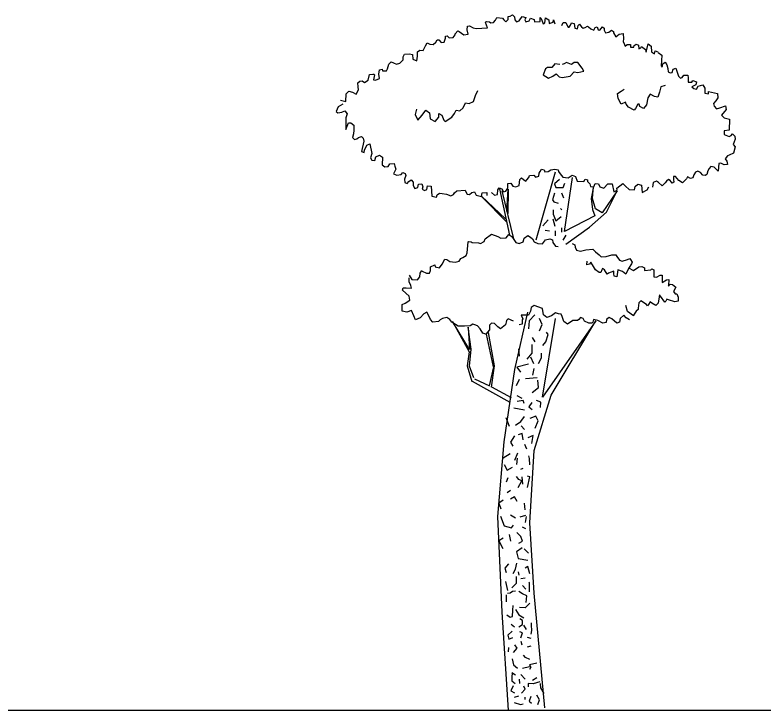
# Model space of a CAD drawing. Header units: millimetres. Extents: x 87938 to 265635, y 330093 to 434310.
# Drawn here: x 204320 to 213511, y 348959 to 357487 of the extents above; entities that cross this region are included whole.
import ezdxf

# ---------------------------------------------------------------- set-up
doc = ezdxf.new("R2010")
doc.units = ezdxf.units.MM
doc.layers.add('www.cad-blocks.net', color=7, linetype='Continuous')

# ---------------------------------------------------------------- blocks, each defined once
blk = doc.blocks.new('A$C21867800')
for p, q in [((1927.8, 8434.6), (1952.3, 8464)), ((1952.3, 8464), (1971.9, 8498.3)), ((1971.9, 8498.3), (2040.4, 8488.5)), ((2040.4, 8488.5), (2055.1, 8468.9)), ((2055.1, 8468.9), (2079.6, 8444.4)), ((2079.6, 8444.4), (2109, 8473.8)), ((2109, 8508.1), (2133.5, 8513)), ((2109, 8473.8), (2109, 8508.1)), ((2133.5, 8513), (2162.8, 8527.7)), ((2162.8, 8527.7), (2187.3, 8503.2)), ((2187.3, 8503.2), (2192.2, 8468.9)), ((2192.2, 8468.9), (2211.8, 8444.4)), ((2246.1, 8454.2), (2280.4, 8508.1)), ((2280.4, 8508.1), (2324.4, 8498.3)), ((2324.4, 8498.3), (2314.6, 8468.9)), ((2314.6, 8468.9), (2324.4, 8444.4)), ((2368.5, 8454.2), (2383.2, 8488.5)), ((2383.2, 8488.5), (2427.3, 8473.8)), ((2427.3, 8473.8), (2432.2, 8444.4)), ((2500.7, 8449.3), (2500.7, 8498.3)), ((2500.7, 8498.3), (2515.4, 8483.6)), ((2515.4, 8483.6), (2539.9, 8419.9)), ((2559.5, 8429.7), (2569.3, 8493.4)), ((2569.3, 8493.4), (2608.4, 8468.9)), ((2608.4, 8468.9), (2613.3, 8424.8)), ((2662.3, 8439.5), (2667.2, 8468.9)), ((2667.2, 8468.9), (2681.9, 8419.9)), ((1604.6, 8346.3), (1609.5, 8390.5)), ((1609.5, 8390.5), (1634, 8395.4)), ((1634, 8395.4), (1678.1, 8370.8)), ((1678.1, 8370.8), (1717.2, 8361)), ((1717.2, 8361), (1854.3, 8370.8)), ((1829.9, 8434.6), (1834.8, 8444.4)), ((1854.3, 8370.8), (1829.9, 8434.6)), ((1834.8, 8444.4), (1849.4, 8449.3)), ((1849.4, 8449.3), (1878.8, 8444.4)), ((1878.8, 8444.4), (1898.4, 8429.7)), ((1898.4, 8429.7), (1927.8, 8434.6)), ((2211.8, 8444.4), (2246.1, 8454.2)), ((2324.4, 8444.4), (2368.5, 8454.2)), ((2432.2, 8444.4), (2500.7, 8449.3)), ((2539.9, 8419.9), (2559.5, 8429.7)), ((2613.3, 8424.8), (2662.3, 8439.5)), ((2769, 8399.4), (2782.5, 8434.6)), ((2782.5, 8434.6), (2815, 8437.3)), ((2815, 8437.3), (2831.3, 8407.5)), ((2831.3, 8407.5), (2844.8, 8377.7)), ((2844.8, 8377.7), (2858.3, 8377.7)), ((2858.3, 8377.7), (2874.6, 8402.1)), ((2874.6, 8402.1), (2885.4, 8431.9)), ((2885.4, 8431.9), (2917.9, 8423.8)), ((2917.9, 8423.8), (2926.1, 8364.1)), ((2926.1, 8364.1), (2958.6, 8356)), ((2958.6, 8356), (2966.7, 8396.7)), ((2966.7, 8396.7), (2983, 8415.6)), ((2983, 8415.6), (2991.1, 8402.1)), ((2991.1, 8402.1), (3007.3, 8380.4)), ((3007.3, 8380.4), (3029, 8366.8)), ((3029, 8366.8), (3056.1, 8375)), ((3056.1, 8375), (3083.2, 8391.2)), ((3083.2, 8391.2), (3096.7, 8380.4)), ((3096.7, 8380.4), (3123.8, 8358.7)), ((3159, 8342.4), (3178, 8375)), ((3178, 8375), (3202.4, 8383.1)), ((3202.4, 8383.1), (3213.2, 8345.1)), ((3232.2, 8339.7), (3267.4, 8380.4)), ((3267.4, 8380.4), (3286.3, 8366.8)), ((3286.3, 8366.8), (3289, 8342.4)), ((1340.2, 8267.9), (1359.8, 8272.8)), ((1359.8, 8272.8), (1384.3, 8248.3)), ((1433.2, 8253.2), (1457.7, 8282.6)), ((1457.7, 8297.3), (1492, 8331.6)), ((1457.7, 8282.6), (1457.7, 8297.3)), ((1492, 8331.6), (1506.7, 8326.7)), ((1506.7, 8326.7), (1565.4, 8282.6)), ((1565.4, 8282.6), (1619.3, 8292.4)), ((1619.3, 8292.4), (1604.6, 8346.3)), ((3123.8, 8358.7), (3159, 8342.4)), ((3213.2, 8345.1), (3232.2, 8339.7)), ((3289, 8342.4), (3302.6, 8307.2)), ((3302.6, 8307.2), (3345.9, 8315.3)), ((3345.9, 8315.3), (3375.7, 8339.7)), ((3375.7, 8339.7), (3400.1, 8326.2)), ((3400.1, 8326.2), (3402.8, 8307.2)), ((3402.8, 8307.2), (3429.9, 8258.4)), ((3429.9, 8258.4), (3470.5, 8290.9)), ((3470.5, 8290.9), (3519.3, 8299.1)), ((3519.3, 8299.1), (3524.7, 8236.7)), ((1095.3, 8150.3), (1114.9, 8184.6)), ((1114.9, 8184.6), (1149.2, 8169.9)), ((1188.4, 8165), (1222.7, 8194.4)), ((1222.7, 8194.4), (1237.4, 8223.8)), ((1237.4, 8223.8), (1256.9, 8223.8)), ((1256.9, 8223.8), (1286.3, 8189.5)), ((1286.3, 8189.5), (1325.5, 8194.4)), ((1325.5, 8194.4), (1340.2, 8243.4)), ((1340.2, 8243.4), (1340.2, 8267.9)), ((1384.3, 8248.3), (1433.2, 8253.2)), ((3524.7, 8236.7), (3519.3, 8204.2)), ((3519.3, 8204.2), (3535.5, 8163.5)), ((997.4, 8076.8), (1026.8, 8096.4)), ((1026.8, 8096.4), (1066, 8091.5)), ((1066, 8091.5), (1080.7, 8116)), ((1080.7, 8116), (1095.3, 8150.3)), ((1149.2, 8169.9), (1188.4, 8165)), ((3535.5, 8163.5), (3546.4, 8144.5)), ((3546.4, 8144.5), (3570.8, 8163.5)), ((3570.8, 8163.5), (3611.4, 8163.5)), ((3611.4, 8163.5), (3611.4, 8131)), ((3611.4, 8131), (3652, 8131)), ((3652, 8131), (3657.4, 8152.7)), ((3657.4, 8152.7), (3679.1, 8168.9)), ((3679.1, 8168.9), (3708.9, 8155.4)), ((3708.9, 8155.4), (3711.6, 8112)), ((3711.6, 8112), (3738.7, 8122.9)), ((3738.7, 8122.9), (3746.8, 8139.1)), ((3746.8, 8139.1), (3795.6, 8103.9)), ((3795.6, 8103.9), (3803.7, 8071.4)), ((3803.7, 8071.4), (3825.4, 8171.7)), ((3825.4, 8171.7), (3863.3, 8144.5)), ((3863.3, 8144.5), (3868.7, 8076.8)), ((821.1, 8013.1), (835.8, 8047.4)), ((821.1, 7978.8), (821.1, 8013.1)), ((835.8, 8047.4), (899.5, 8052.3)), ((899.5, 8052.3), (933.8, 8042.5)), ((933.8, 8042.5), (938.6, 7983.7)), ((987.6, 7964.1), (997.4, 8022.9)), ((997.4, 8022.9), (997.4, 8076.8)), ((3868.7, 8076.8), (3906.7, 8052.4)), ((3906.7, 8052.4), (3914.8, 8087.6)), ((3914.8, 8087.6), (3944.6, 8076.8)), ((3948, 8069.3), (3995.9, 8034.5)), ((3995.9, 8034.5), (3987.2, 7903.9)), ((630.2, 7866.1), (644.8, 7924.9)), ((644.8, 7924.9), (674.2, 7954.3)), ((674.2, 7954.3), (703.6, 7939.6)), ((703.6, 7939.6), (737.9, 7924.9)), ((737.9, 7924.9), (782, 7934.7)), ((782, 7934.7), (821.1, 7978.8)), ((938.6, 7983.7), (987.6, 7964.1)), ((2682.4, 7927.9), (2647.1, 7883.6)), ((2744.4, 7919), (2682.4, 7927.9)), ((2797.4, 7927.9), (2770.9, 7919)), ((2824, 7945.6), (2797.4, 7927.9)), ((2885.9, 7919), (2824, 7945.6)), ((2921.3, 7945.6), (2885.9, 7919)), ((2965.5, 7945.6), (2921.3, 7945.6)), ((3018.6, 7874.8), (2965.5, 7945.6)), ((4000.2, 7886.5), (4008.9, 7930)), ((4008.9, 7930), (4035, 7947.4)), ((4035, 7947.4), (4056.8, 7916.9)), ((4056.8, 7916.9), (4069.8, 7869.1)), ((522.4, 7802.4), (532.2, 7856.3)), ((532.2, 7856.3), (561.6, 7861.2)), ((561.6, 7861.2), (566.5, 7841.6)), ((566.5, 7841.6), (615.5, 7841.6)), ((615.5, 7841.6), (630.2, 7866.1)), ((2567.4, 7865.9), (2540.9, 7795.1)), ((2594, 7883.6), (2567.4, 7865.9)), ((2647.1, 7883.6), (2594, 7883.6)), ((2868.2, 7777.4), (2921.3, 7830.5)), ((2921.3, 7830.5), (2965.5, 7821.6)), ((2965.5, 7821.6), (3036.2, 7839.4)), ((3036.2, 7839.4), (3018.6, 7874.8)), ((3987.2, 7903.9), (4000.2, 7886.5)), ((4069.8, 7869.1), (4074.2, 7829.9)), ((4074.2, 7829.9), (4095.9, 7816.8)), ((4095.9, 7816.8), (4122, 7821.2)), ((4122, 7821.2), (4135.1, 7864.7)), ((4135.1, 7864.7), (4165.5, 7873.4)), ((4165.5, 7873.4), (4200.3, 7777.7)), ((346.1, 7699.4), (390.2, 7728.8)), ((390.2, 7728.8), (409.8, 7797.5)), ((409.8, 7797.5), (449, 7802.4)), ((449, 7802.4), (463.7, 7802.4)), ((468.6, 7792.6), (458.8, 7733.7)), ((458.8, 7733.7), (483.2, 7728.8)), ((463.7, 7802.4), (468.6, 7792.6)), ((483.2, 7728.8), (532.2, 7748.4)), ((532.2, 7748.4), (522.4, 7802.4)), ((2540.9, 7795.1), (2602.8, 7750.8)), ((2602.8, 7750.8), (2655.9, 7777.4)), ((2655.9, 7777.4), (2700.1, 7803.9)), ((2700.1, 7803.9), (2735.5, 7768.5)), ((2735.5, 7768.5), (2770.9, 7759.7)), ((2770.9, 7759.7), (2868.2, 7777.4)), ((4200.3, 7777.7), (4222.1, 7751.5)), ((4222.1, 7751.5), (4243.8, 7760.2)), ((4243.8, 7760.2), (4265.6, 7790.7)), ((4265.6, 7790.7), (4313.4, 7790.7)), ((4313.4, 7790.7), (4317.7, 7755.9)), ((4317.7, 7755.9), (4317.7, 7703.7)), ((4361.2, 7703.7), (4374.3, 7725.4)), ((4374.3, 7725.4), (4422.1, 7708)), ((262.9, 7694.5), (287.4, 7714.1)), ((267.8, 7645.5), (262.9, 7694.5)), ((272.7, 7611.2), (267.8, 7645.5)), ((287.4, 7714.1), (316.8, 7719)), ((316.8, 7719), (346.1, 7699.4)), ((3982.7, 7644.6), (3965, 7582.7)), ((4035.8, 7662.3), (3982.7, 7644.6)), ((4317.7, 7703.7), (4361.2, 7703.7)), ((4413.4, 7668.8), (4361.2, 7647.1)), ((4361.2, 7647.1), (4387.3, 7625.3)), ((4422.1, 7708), (4413.4, 7668.8)), ((4422.1, 7616.6), (4439.5, 7655.8)), ((4439.5, 7655.8), (4496.1, 7668.8)), ((4496.1, 7668.8), (4522.2, 7629.7)), ((4522.2, 7629.7), (4522.2, 7568.7)), ((116, 7464.2), (120.9, 7562.2)), ((120.9, 7562.2), (155.2, 7591.6)), ((155.2, 7591.6), (199.2, 7581.8)), ((199.2, 7581.8), (243.3, 7557.3)), ((243.3, 7557.3), (272.7, 7611.2)), ((1682.9, 7467.6), (1709.4, 7538.4)), ((1709.4, 7538.4), (1736, 7600.4)), ((3452, 7564.9), (3496.2, 7591.5)), ((3460.8, 7503), (3452, 7564.9)), ((3496.2, 7591.5), (3531.6, 7618.1)), ((3850, 7556.1), (3823.5, 7511.8)), ((3903.1, 7529.5), (3850, 7556.1)), ((3965, 7582.7), (3947.3, 7520.7)), ((4387.3, 7625.3), (4422.1, 7616.6)), ((4522.2, 7568.7), (4565.7, 7560)), ((4565.7, 7560), (4565.7, 7590.5)), ((4565.7, 7590.5), (4678.8, 7564.4)), ((4678.8, 7564.4), (4683.1, 7512.2)), ((52.3, 7483.8), (116, 7464.2)), ((1559.1, 7387.9), (1585.6, 7449.9)), ((1585.6, 7449.9), (1629.8, 7441)), ((1629.8, 7441), (1682.9, 7467.6)), ((3496.2, 7432.2), (3460.8, 7503)), ((3549.3, 7458.7), (3496.2, 7432.2)), ((3558.1, 7432.2), (3549.3, 7458.7)), ((3823.5, 7511.8), (3805.8, 7423.3)), ((3947.3, 7520.7), (3903.1, 7529.5)), ((4657, 7473), (4630.9, 7442.5)), ((4683.1, 7512.2), (4657, 7473)), ((24.2, 7399.3), (0, 7344)), ((79.4, 7433.8), (24.2, 7399.3)), ((984.1, 7370.2), (966.4, 7308.2)), ((1054.9, 7299.4), (1099.1, 7361.4)), ((1099.1, 7361.4), (1143.3, 7325.9)), ((1452.9, 7317.1), (1470.6, 7361.4)), ((1470.6, 7361.4), (1514.8, 7352.5)), ((1514.8, 7352.5), (1559.1, 7387.9)), ((3584.7, 7396.8), (3558.1, 7432.2)), ((3655.4, 7361.4), (3584.7, 7396.8)), ((3673.1, 7379.1), (3655.4, 7361.4)), ((3699.6, 7432.2), (3673.1, 7379.1)), ((3717.3, 7432.2), (3699.6, 7432.2)), ((3726.2, 7405.6), (3717.3, 7432.2)), ((3770.4, 7379.1), (3726.2, 7405.6)), ((3805.8, 7423.3), (3770.4, 7379.1)), ((4630.9, 7442.5), (4635.3, 7407.7)), ((4635.3, 7407.7), (4665.7, 7377.2)), ((4665.7, 7377.2), (4704.9, 7390.3)), ((4704.9, 7390.3), (4774.5, 7412)), ((4783.2, 7368.5), (4726.6, 7298.9)), ((4774.5, 7412), (4783.2, 7368.5)), ((0, 7344), (20.7, 7326.8)), ((20.7, 7326.8), (69, 7337.1)), ((69, 7337.1), (107, 7350.9)), ((107, 7350.9), (134.6, 7312.9)), ((134.6, 7312.9), (117.3, 7264.6)), ((117.3, 7264.6), (117.3, 7123)), ((966.4, 7308.2), (1001.8, 7237.4)), ((1001.8, 7237.4), (1054.9, 7299.4)), ((1143.3, 7325.9), (1152.2, 7255.1)), ((1214.1, 7219.7), (1258.3, 7272.8)), ((1258.3, 7272.8), (1258.3, 7317.1)), ((1258.3, 7317.1), (1293.7, 7299.4)), ((1293.7, 7299.4), (1320.3, 7237.4)), ((1337.9, 7219.7), (1417.5, 7272.8)), ((1417.5, 7272.8), (1452.9, 7317.1)), ((4726.6, 7298.9), (4761.4, 7264.1)), ((4761.4, 7264.1), (4826.7, 7251)), ((117.3, 7123), (151.8, 7205.9)), ((151.8, 7205.9), (179.4, 7205.9)), ((179.4, 7205.9), (213.9, 7174.8)), ((213.9, 7174.8), (217.4, 7112.7)), ((1152.2, 7255.1), (1214.1, 7219.7)), ((1320.3, 7237.4), (1337.9, 7219.7)), ((4826.7, 7251), (4822.3, 7116.1)), ((217.4, 7112.7), (210.5, 7067.8)), ((4822.3, 7116.1), (4761.4, 7107.4)), ((4761.4, 7107.4), (4761.4, 7059.5)), ((210.5, 7067.8), (200.1, 7022.9)), ((200.1, 7022.9), (224.3, 6998.7)), ((224.3, 6998.7), (251.9, 7009.1)), ((251.9, 7009.1), (272.6, 7026.3)), ((272.6, 7026.3), (310.5, 7036.7)), ((310.5, 7036.7), (331.3, 7016)), ((331.3, 7016), (338.2, 6978)), ((4761.4, 7059.5), (4822.3, 7037.7)), ((4822.3, 7037.7), (4844.1, 7050.8)), ((4844.1, 7050.8), (4861.5, 7068.2)), ((4861.5, 7068.2), (4891.9, 7042.1)), ((4896.3, 7002.9), (4870.2, 6937.6)), ((4891.9, 7042.1), (4896.3, 7002.9)), ((338.2, 6978), (310.5, 6853.7)), ((348.5, 6867.5), (376.1, 6929.7)), ((376.1, 6929.7), (410.6, 6946.9)), ((410.6, 6946.9), (434.8, 6829.5)), ((4870.2, 6937.6), (4896.3, 6911.5)), ((4896.3, 6911.5), (4874.5, 6833.2)), ((310.5, 6853.7), (341.6, 6839.9)), ((341.6, 6839.9), (348.5, 6867.5)), ((434.8, 6829.5), (421, 6774.3)), ((486.5, 6788.1), (531.4, 6808.8)), ((531.4, 6808.8), (565.9, 6781.2)), ((4822.3, 6807.1), (4800.6, 6798.3)), ((4874.5, 6833.2), (4822.3, 6807.1)), ((421, 6774.3), (434.8, 6746.7)), ((434.8, 6746.7), (472.7, 6743.2)), ((472.7, 6743.2), (486.5, 6788.1)), ((565.9, 6781.2), (562.4, 6688)), ((4717.9, 6711.3), (4696.2, 6706.9)), ((4761.4, 6689.5), (4717.9, 6711.3)), ((4800.6, 6798.3), (4770.1, 6763.5)), ((4770.1, 6763.5), (4791.9, 6733.1)), ((4791.9, 6733.1), (4800.6, 6693.9)), ((562.4, 6688), (596.9, 6663.8)), ((596.9, 6663.8), (638.3, 6667.2)), ((638.3, 6667.2), (659.1, 6701.8)), ((659.1, 6701.8), (710.8, 6705.2)), ((731.5, 6636.2), (700.5, 6577.5)), ((710.8, 6705.2), (717.7, 6674.2)), ((717.7, 6674.2), (731.5, 6636.2)), ((2502.8, 6607.7), (2519.4, 6636.9)), ((2519.4, 6636.9), (2552.8, 6628.6)), ((2552.8, 6628.6), (2561.1, 6603.6)), ((2598.6, 6607.7), (2631.9, 6628.6)), ((2631.9, 6628.6), (2681.9, 6636.9)), ((2681.9, 6636.9), (2723.6, 6628.6)), ((2723.6, 6628.6), (2727.8, 6607.7)), ((4574.4, 6646), (4561.3, 6615.5)), ((4596.1, 6667.8), (4574.4, 6646)), ((4635.3, 6659.1), (4596.1, 6667.8)), ((4687.5, 6611.2), (4635.3, 6659.1)), ((4696.2, 6706.9), (4687.5, 6611.2)), ((4800.6, 6693.9), (4761.4, 6689.5)), ((700.5, 6577.5), (741.9, 6563.7)), ((741.9, 6563.7), (797.1, 6570.6)), ((797.1, 6570.6), (817.8, 6594.7)), ((817.8, 6594.7), (845.4, 6584.4)), ((852.3, 6556.8), (838.5, 6511.9)), ((845.4, 6584.4), (852.3, 6556.8)), ((2252.8, 6507.7), (2273.6, 6528.5)), ((2273.6, 6528.5), (2298.6, 6507.7)), ((2340.3, 6503.5), (2361.1, 6532.7)), ((2361.1, 6532.7), (2369.4, 6557.7)), ((2369.4, 6557.7), (2423.6, 6561.9)), ((2423.6, 6561.9), (2444.4, 6536.8)), ((2444.4, 6536.8), (2486.1, 6549.4)), ((2453.8, 5769), (2688.5, 6604.4)), ((2486.1, 6549.4), (2490.3, 6586.9)), ((2490.3, 6586.9), (2502.8, 6607.7)), ((2561.1, 6603.6), (2598.6, 6607.7)), ((2727.8, 6607.7), (2748.6, 6578.5)), ((2748.6, 6578.5), (2782, 6536.8)), ((2782, 6536.8), (2844.5, 6528.5)), ((2799.1, 5870.6), (2896.8, 6532.6)), ((2844.5, 6528.5), (2894.5, 6561.9)), ((2894.5, 6561.9), (2936.1, 6545.2)), ((2936.1, 6545.2), (2957, 6486.8)), ((4161.2, 6545.9), (4139.4, 6545.9)), ((4139.4, 6545.9), (4139.4, 6511.1)), ((4204.7, 6498), (4161.2, 6545.9)), ((4309, 6541.5), (4296, 6515.4)), ((4348.2, 6519.8), (4309, 6541.5)), ((4374.3, 6528.5), (4348.2, 6519.8)), ((4387.3, 6567.7), (4374.3, 6528.5)), ((4409.1, 6598.1), (4387.3, 6567.7)), ((4435.2, 6611.2), (4409.1, 6598.1)), ((4470, 6593.8), (4435.2, 6611.2)), ((4496.1, 6563.3), (4470, 6593.8)), ((4526.5, 6559), (4496.1, 6563.3)), ((4548.3, 6572), (4526.5, 6559)), ((4561.3, 6615.5), (4548.3, 6572)), ((838.5, 6511.9), (841.9, 6473.9)), ((841.9, 6473.9), (869.5, 6460.1)), ((869.5, 6460.1), (890.2, 6484.2)), ((890.2, 6484.2), (917.8, 6505)), ((917.8, 6505), (945.4, 6477.3)), ((945.4, 6477.3), (945.4, 6435.9)), ((945.4, 6435.9), (962.7, 6397.9)), ((1000.7, 6411.7), (1011, 6453.2)), ((1011, 6453.2), (1049, 6456.6)), ((1049, 6456.6), (1062.8, 6418.6)), ((2106.9, 6461.8), (2140.2, 6466)), ((2106.9, 6403.4), (2106.9, 6461.8)), ((2140.2, 6466), (2165.2, 6428.4)), ((2202.8, 6420.1), (2244.4, 6436.8)), ((2244.4, 6436.8), (2252.8, 6507.7)), ((2298.6, 6507.7), (2327.8, 6486.8)), ((2327.8, 6486.8), (2340.3, 6503.5)), ((2740.7, 6510.2), (2678.5, 6456.8)), ((2678.5, 6456.8), (2696.3, 6412.4)), ((2785.1, 6412.4), (2802.9, 6465.7)), ((2957, 6486.8), (3036.1, 6482.6)), ((3036.1, 6482.6), (3052.8, 6511.8)), ((3052.8, 6511.8), (3082, 6503.5)), ((3082, 6503.5), (3082, 6482.6)), ((3082, 6482.6), (3111.1, 6457.6)), ((3111.1, 6457.6), (3119.5, 6424.3)), ((3161.1, 6420.1), (3177.8, 6461.8)), ((3177.8, 6461.8), (3219.5, 6457.6)), ((3219.5, 6457.6), (3236.1, 6420.1)), ((3282, 6403.4), (3332, 6457.6)), ((3332, 6457.6), (3386.2, 6457.6)), ((3386.2, 6457.6), (3407, 6357.5)), ((3444.5, 6403.4), (3515.3, 6461.8)), ((3515.3, 6461.8), (3548.7, 6428.4)), ((3669.5, 6424.3), (3698.7, 6453.5)), ((3698.7, 6453.5), (3744.5, 6440.9)), ((3744.5, 6440.9), (3752.8, 6349.2)), ((3887.1, 6471.9), (3878.4, 6415.3)), ((3930.6, 6489.3), (3887.1, 6471.9)), ((3952.4, 6471.9), (3930.6, 6489.3)), ((4000.2, 6432.7), (3952.4, 6471.9)), ((4022, 6454.5), (4000.2, 6432.7)), ((4035, 6467.6), (4022, 6454.5)), ((4052.4, 6489.3), (4035, 6467.6)), ((4078.5, 6511.1), (4052.4, 6489.3)), ((4095.9, 6498), (4078.5, 6511.1)), ((4122, 6463.2), (4095.9, 6498)), ((4143.8, 6476.3), (4122, 6463.2)), ((4139.4, 6511.1), (4143.8, 6476.3)), ((4248.2, 6467.6), (4204.7, 6498)), ((4269.9, 6489.3), (4248.2, 6467.6)), ((4296, 6515.4), (4269.9, 6489.3)), ((962.7, 6397.9), (1000.7, 6411.7)), ((1062.8, 6418.6), (1055.9, 6391)), ((1055.9, 6391), (1083.5, 6373.8)), ((1083.5, 6373.8), (1111.1, 6387.6)), ((1111.1, 6387.6), (1118, 6432.5)), ((1118, 6432.5), (1166.3, 6429)), ((1166.3, 6429), (1173.2, 6304.7)), ((1238.7, 6322), (1266.3, 6342.7)), ((1266.3, 6342.7), (1300.8, 6339.2)), ((1438.9, 6325.4), (1449.2, 6346.1)), ((1449.2, 6346.1), (1480.3, 6370.3)), ((1480.3, 6370.3), (1580.3, 6377.2)), ((1580.3, 6377.2), (1590.7, 6356.5)), ((1590.7, 6356.5), (1607.9, 6328.9)), ((1635.6, 6325.4), (1663.2, 6349.6)), ((1663.2, 6349.6), (1697.7, 6356.5)), ((1697.7, 6356.5), (1714.9, 6315.1)), ((1780.5, 6301.2), (1790.8, 6346.1)), ((1790.8, 6346.1), (1846, 6349.6)), ((1846, 6349.6), (1849.5, 6311.6)), ((1906.9, 6349.2), (1940.2, 6315.9)), ((1977.7, 6324.2), (1981.9, 6382.6)), ((1981.9, 6382.6), (1998.6, 6407.6)), ((1998.6, 6407.6), (2031.9, 6395.1)), ((2001.6, 6392.7), (2127.7, 5824.6)), ((2030.7, 6368.4), (2176.2, 5781)), ((2031.9, 6395.1), (2052.7, 6357.5)), ((2052.7, 6357.5), (2081.9, 6365.9)), ((2081.9, 6365.9), (2106.9, 6403.4)), ((2104.4, 6392.3), (2088.1, 6120.2)), ((2108.4, 6392.3), (2104.4, 6091.7)), ((2165.2, 6428.4), (2202.8, 6420.1)), ((2696.3, 6412.4), (2785.1, 6412.4)), ((3119.5, 6424.3), (3161.1, 6420.1)), ((3158.3, 6422.3), (3126.8, 6274.1)), ((3145.7, 6277.2), (3158.3, 6422.3)), ((3236.1, 6420.1), (3282, 6403.4)), ((3445.1, 6369.4), (3262.3, 6100.7)), ((3314.6, 6108.4), (3445.1, 6369.4)), ((3407, 6357.5), (3448.7, 6378.4)), ((3448.7, 6378.4), (3444.5, 6403.4)), ((3548.7, 6428.4), (3594.5, 6386.7)), ((3594.5, 6386.7), (3661.2, 6382.6)), ((3661.2, 6382.6), (3669.5, 6424.3)), ((3752.8, 6349.2), (3815.3, 6382.6)), ((3815.3, 6382.6), (3836.2, 6420.1)), ((1173.2, 6304.7), (1231.8, 6294.3)), ((1231.8, 6294.3), (1238.7, 6322)), ((1300.8, 6339.2), (1352.6, 6328.9)), ((1352.6, 6328.9), (1404.4, 6308.1)), ((1404.4, 6308.1), (1438.9, 6325.4)), ((1607.9, 6328.9), (1635.6, 6325.4)), ((1714.9, 6315.1), (1780.5, 6301.2)), ((1783.7, 6302.9), (2075.9, 6026.7)), ((1783.7, 6298.9), (2096.2, 5982.1)), ((1940.2, 6315.9), (1977.7, 6324.2)), ((2678.5, 6341.2), (2651.8, 6261.2)), ((2651.8, 6261.2), (2669.6, 6234.6)), ((2794, 6279), (2767.3, 6341.2)), ((3126.8, 6274.1), (3145.7, 6141.7)), ((3180.3, 6151.1), (3145.7, 6277.2)), ((2669.6, 6234.6), (2722.9, 6216.8)), ((2660.7, 6136.8), (2660.7, 6083.4)), ((2660.7, 6083.4), (2696.3, 6003.4)), ((2767.3, 6136.8), (2749.6, 6154.5)), ((3105.9, 5925.7), (3314.6, 6108.4)), ((3145.7, 6141.7), (3170.9, 6062.9)), ((3262.3, 6100.7), (3180.3, 6151.1)), ((2598.5, 6012.3), (2536.3, 5941.2)), ((2687.4, 5932.3), (2660.7, 6021.2)), ((2696.3, 6003.4), (2758.4, 6056.7)), ((3170.9, 6062.9), (2799.1, 5870.6)), ((2563, 5887.8), (2616.3, 5878.9)), ((2767.3, 5861.2), (2767.3, 5914.5)), ((2819, 5716.8), (3105.9, 5925.7)), ((1828.6, 5782.2), (1905.2, 5839.7)), ((1905.2, 5839.7), (1981.8, 5807.8)), ((1981.8, 5807.8), (2020.1, 5788.6)), ((2020.1, 5788.6), (2084, 5795)), ((2084, 5795), (2115.9, 5833.4)), ((2115.9, 5833.4), (2154.2, 5807.8)), ((2154.2, 5807.8), (2205.3, 5737.5)), ((2307.4, 5788.6), (2352.1, 5820.6)), ((2352.1, 5820.6), (2384.1, 5801.4)), ((2384.1, 5801.4), (2409.6, 5782.2)), ((2687.4, 5878.9), (2687.4, 5816.7)), ((2785.1, 5763.4), (2820.6, 5825.6)), ((1605.1, 5609.7), (1617.9, 5743.9)), ((1617.9, 5743.9), (1624.3, 5750.3)), ((1624.3, 5750.3), (1656.2, 5743.9)), ((1656.2, 5743.9), (1669, 5737.5)), ((1669, 5737.5), (1745.6, 5731.1)), ((1745.6, 5731.1), (1771.1, 5724.7)), ((1771.1, 5724.7), (1815.8, 5750.3)), ((1815.8, 5750.3), (1828.6, 5782.2)), ((2205.3, 5737.5), (2243.6, 5724.7)), ((2243.6, 5724.7), (2294.7, 5743.9)), ((2294.7, 5743.9), (2307.4, 5788.6)), ((2409.6, 5782.2), (2428.8, 5743.9)), ((2428.8, 5743.9), (2473.5, 5724.7)), ((2473.5, 5724.7), (2530.9, 5718.3)), ((2530.9, 5718.3), (2569.2, 5769.5)), ((2569.2, 5769.5), (2620.3, 5782.2)), ((2620.3, 5782.2), (2652.2, 5769.5)), ((2652.2, 5769.5), (2658.6, 5737.5)), ((2658.6, 5737.5), (2690.5, 5692.8)), ((2894.9, 5724.7), (2926.8, 5705.6)), ((2926.8, 5705.6), (2933.2, 5680)), ((1592.3, 5577.8), (1605.1, 5609.7)), ((2690.5, 5692.8), (2722.5, 5686.4)), ((2933.2, 5680), (2945.9, 5641.7)), ((2945.9, 5641.7), (2997, 5628.9)), ((2997, 5628.9), (3060.9, 5648.1)), ((3060.9, 5648.1), (3150.3, 5654.4)), ((3150.3, 5654.4), (3182.2, 5622.5)), ((3182.2, 5622.5), (3226.9, 5584.2)), ((1298.6, 5469.2), (1330.6, 5533)), ((1330.6, 5533), (1356.1, 5526.7)), ((1356.1, 5526.7), (1394.4, 5501.1)), ((1509.3, 5507.5), (1528.5, 5539.4)), ((1528.5, 5539.4), (1554, 5552.2)), ((1554, 5552.2), (1592.3, 5577.8)), ((3226.9, 5584.2), (3252.4, 5558.6)), ((3252.4, 5558.6), (3309.9, 5565)), ((3309.9, 5565), (3380.1, 5584.2)), ((3380.1, 5584.2), (3431.2, 5584.2)), ((3431.2, 5584.2), (3444, 5565)), ((3444, 5565), (3475.9, 5520.3)), ((3475.9, 5520.3), (3507.8, 5507.5)), ((3507.8, 5507.5), (3571.7, 5526.7)), ((3571.7, 5526.7), (3603.6, 5539.4)), ((3603.6, 5539.4), (3610, 5526.7)), ((3610, 5526.7), (3629.1, 5494.7)), ((1158.2, 5437.2), (1209.2, 5462.8)), ((1158.2, 5392.5), (1158.2, 5437.2)), ((1209.2, 5462.8), (1215.6, 5437.2)), ((1215.6, 5437.2), (1266.7, 5424.4)), ((1266.7, 5424.4), (1298.6, 5469.2)), ((1394.4, 5501.1), (1458.3, 5494.7)), ((1458.3, 5494.7), (1509.3, 5507.5)), ((3073.6, 5462.8), (3080, 5507.5)), ((3105.6, 5469.2), (3073.6, 5462.8)), ((3124.7, 5494.7), (3105.6, 5469.2)), ((3143.9, 5462.8), (3124.7, 5494.7)), ((3182.2, 5398.9), (3143.9, 5462.8)), ((3622.7, 5475.5), (3584.4, 5418)), ((3584.4, 5424.4), (3648.3, 5392.5)), ((3629.1, 5494.7), (3622.7, 5475.5)), ((3648.3, 5392.5), (3712.1, 5437.2)), ((3712.1, 5437.2), (3750.4, 5443.6)), ((3750.4, 5443.6), (3782.4, 5424.4)), ((3782.4, 5424.4), (3782.4, 5392.5)), ((896.4, 5335), (928.3, 5283.9)), ((1024.1, 5315.8), (1030.5, 5360.5)), ((1030.5, 5360.5), (1049.6, 5392.5)), ((1049.6, 5392.5), (1056, 5386.1)), ((1056, 5386.1), (1107.1, 5360.5)), ((1107.1, 5360.5), (1145.4, 5360.5)), ((1145.4, 5360.5), (1158.2, 5392.5)), ((3226.9, 5366.9), (3182.2, 5398.9)), ((3246, 5366.9), (3226.9, 5366.9)), ((3258.8, 5398.9), (3246, 5366.9)), ((3265.2, 5418), (3258.8, 5398.9)), ((3290.7, 5398.9), (3265.2, 5418)), ((3322.6, 5347.8), (3290.7, 5398.9)), ((3341.8, 5360.5), (3322.6, 5347.8)), ((3405.6, 5386.1), (3341.8, 5360.5)), ((3405.6, 5354.1), (3405.6, 5386.1)), ((3412, 5322.2), (3405.6, 5354.1)), ((3456.7, 5398.9), (3444, 5315.8)), ((3514.2, 5379.7), (3456.7, 5398.9)), ((3552.5, 5347.8), (3514.2, 5379.7)), ((3584.4, 5418), (3552.5, 5347.8)), ((3782.4, 5392.5), (3859, 5398.9)), ((3859, 5398.9), (3871.7, 5411.6)), ((3871.7, 5411.6), (3897.3, 5398.9)), ((3897.3, 5398.9), (3897.3, 5366.9)), ((3897.3, 5366.9), (3897.3, 5315.8)), ((3929.2, 5309.4), (3973.9, 5335)), ((3973.9, 5335), (3999.4, 5335)), ((3999.4, 5335), (3999.4, 5309.4)), ((896.4, 5251.9), (896.4, 5303)), ((915.5, 5207.2), (896.4, 5251.9)), ((928.3, 5283.9), (998.5, 5277.5)), ((998.5, 5277.5), (1024.1, 5315.8)), ((3444, 5315.8), (3412, 5322.2)), ((3897.3, 5315.8), (3929.2, 5309.4)), ((3999.4, 5309.4), (3999.4, 5290.2)), ((3999.4, 5290.2), (3999.4, 5258.3)), ((3999.4, 5245.5), (4050.5, 5277.5)), ((3999.4, 5258.3), (3999.4, 5245.5)), ((4050.5, 5277.5), (4082.4, 5283.9)), ((4082.4, 5258.3), (4076.1, 5232.7)), ((4082.4, 5283.9), (4082.4, 5258.3)), ((813.4, 5149.7), (819.8, 5181.6)), ((896.4, 5079.4), (813.4, 5149.7)), ((819.8, 5181.6), (858.1, 5181.6)), ((858.1, 5181.6), (921.9, 5175.2)), ((921.9, 5175.2), (915.5, 5207.2)), ((4076.1, 5232.7), (4076.1, 5200.8)), ((4076.1, 5200.8), (4095.2, 5226.4)), ((4095.2, 5226.4), (4127.1, 5220)), ((4127.1, 5220), (4165.5, 5188)), ((4165.5, 5188), (4139.9, 5136.9)), ((902.8, 5028.3), (896.4, 5079.4)), ((3967.5, 5092.2), (3948.4, 4989.9)), ((3980.3, 5079.4), (3967.5, 5092.2)), ((4031.4, 5002.7), (3980.3, 5079.4)), ((4139.9, 5136.9), (4159.1, 5105)), ((4159.1, 5105), (4178.2, 5105)), ((4178.2, 5105), (4197.4, 5066.6)), ((4197.4, 5066.6), (4197.4, 5015.5)), ((807, 4977.2), (845.3, 4989.9)), ((807, 4894.1), (807, 4977.2)), ((845.3, 4989.9), (902.8, 5028.3)), ((2428.8, 4964.4), (2390.4, 4938.8)), ((2530.9, 4926), (2428.8, 4964.4)), ((3571.7, 4887.7), (3552.5, 4964.4)), ((3712.1, 4996.3), (3705.7, 4932.4)), ((3737.7, 5021.9), (3712.1, 4996.3)), ((3807.9, 4977.2), (3737.7, 5021.9)), ((3820.7, 4958), (3807.9, 4977.2)), ((3833.4, 4977.2), (3820.7, 4958)), ((3852.6, 5009.1), (3833.4, 4977.2)), ((3871.7, 4989.9), (3852.6, 5009.1)), ((3922.8, 4964.4), (3871.7, 4989.9)), ((3948.4, 4989.9), (3922.8, 4964.4)), ((4044.1, 5015.5), (4031.4, 5002.7)), ((4056.9, 5041.1), (4044.1, 5015.5)), ((4076.1, 5034.7), (4056.9, 5041.1)), ((4152.7, 5009.1), (4076.1, 5034.7)), ((4197.4, 5015.5), (4152.7, 5009.1)), ((864.5, 4881.3), (807, 4894.1)), ((921.9, 4900.5), (864.5, 4881.3)), ((953.8, 4836.6), (921.9, 4900.5)), ((1113.5, 4881.3), (1075.2, 4862.2)), ((1139, 4830.2), (1113.5, 4881.3)), ((2192.9, 4176.7), (2349.4, 4881.5)), ((2384.1, 4894.1), (2358.5, 4843)), ((2390.4, 4938.8), (2384.1, 4894.1)), ((2543.7, 4849.4), (2530.9, 4926)), ((2690.5, 4874.9), (2639.5, 4836.6)), ((2728.8, 4862.2), (2690.5, 4874.9)), ((3648.3, 4836.6), (3571.7, 4887.7)), ((3680.2, 4894.1), (3648.3, 4843)), ((3705.7, 4913.3), (3680.2, 4894.1)), ((3705.7, 4932.4), (3705.7, 4913.3)), ((973, 4785.5), (953.8, 4836.6)), ((1030.5, 4811), (973, 4785.5)), ((1075.2, 4862.2), (1030.5, 4811)), ((1158.2, 4791.9), (1139, 4830.2)), ((1183.7, 4759.9), (1158.2, 4791.9)), ((1273.1, 4785.5), (1253.9, 4766.3)), ((1305, 4804.7), (1273.1, 4785.5)), ((1356.1, 4817.4), (1305, 4804.7)), ((1394.4, 4791.9), (1356.1, 4817.4)), ((1419.9, 4759.9), (1394.4, 4791.9)), ((2109.5, 4798.3), (2090.4, 4779.1)), ((2173.4, 4772.7), (2109.5, 4798.3)), ((2269.1, 4843), (2288.3, 4798.3)), ((2320.2, 4843), (2269.1, 4843)), ((2288.3, 4798.3), (2281.9, 4785.5)), ((2281.9, 4785.5), (2281.9, 4734.4)), ((2358.5, 4843), (2320.2, 4843)), ((2438.6, 4847.6), (2367.5, 4776.5)), ((2527.5, 4732.1), (2491.9, 4803.2)), ((2532, 3837.3), (2688.5, 4803.2)), ((2582, 4817.4), (2543.7, 4849.4)), ((2639.5, 4836.6), (2582, 4817.4)), ((2760.8, 4855.8), (2728.8, 4862.2)), ((2773.5, 4830.2), (2760.8, 4855.8)), ((2792.7, 4766.3), (2773.5, 4830.2)), ((2977.9, 4791.9), (2958.7, 4779.1)), ((2997, 4817.4), (2977.9, 4791.9)), ((3028.9, 4804.7), (2997, 4817.4)), ((3048.1, 4772.7), (3028.9, 4804.7)), ((3156.6, 4791.9), (3150.3, 4759.9)), ((3207.7, 4779.1), (3156.6, 4791.9)), ((3316.3, 4791.9), (3309.9, 4753.5)), ((3348.2, 4817.4), (3316.3, 4791.9)), ((3380.1, 4798.3), (3348.2, 4817.4)), ((3444, 4747.1), (3380.1, 4798.3)), ((3482.3, 4804.7), (3475.9, 4759.9)), ((3527, 4843), (3482.3, 4804.7)), ((3558.9, 4811), (3527, 4843)), ((3597.2, 4785.5), (3558.9, 4811)), ((3648.3, 4843), (3648.3, 4836.6)), ((1253.9, 4766.3), (1183.7, 4759.9)), ((1496.6, 4708.8), (1419.9, 4759.9)), ((1636.7, 4421.7), (1426, 4766.7)), ((1426, 4766.7), (1630.3, 4396.1)), ((1534.9, 4708.8), (1496.6, 4708.8)), ((1573.2, 4708.8), (1534.9, 4708.8)), ((1643.4, 4715.2), (1573.2, 4708.8)), ((1655.8, 4428.1), (1617.5, 4696.4)), ((1617.5, 4696.4), (1636.7, 4421.7)), ((1675.3, 4734.4), (1643.4, 4715.2)), ((1700.9, 4728), (1675.3, 4734.4)), ((1732.8, 4715.2), (1700.9, 4728)), ((1764.7, 4676.9), (1732.8, 4715.2)), ((1905.2, 4747.1), (1879.7, 4721.6)), ((1879.7, 4721.6), (1879.7, 4696)), ((1879.7, 4696), (1879.7, 4664.1)), ((1943.5, 4740.8), (1905.2, 4747.1)), ((1981.8, 4702.4), (1943.5, 4740.8)), ((2013.7, 4676.9), (1981.8, 4702.4)), ((2077.6, 4728), (2013.7, 4676.9)), ((2084, 4759.9), (2077.6, 4728)), ((2090.4, 4779.1), (2084, 4759.9)), ((2281.9, 4734.4), (2243.6, 4728)), ((2367.5, 4776.5), (2358.6, 4678.7)), ((2491.9, 4652), (2527.5, 4732.1)), ((3184.2, 4777.1), (2532, 3837.3)), ((2636.4, 3863.4), (3184.2, 4777.1)), ((2837.4, 4734.4), (2792.7, 4766.3)), ((2901.2, 4779.1), (2837.4, 4734.4)), ((2958.7, 4779.1), (2901.2, 4779.1)), ((3099.2, 4747.1), (3048.1, 4772.7)), ((3137.5, 4747.1), (3099.2, 4747.1)), ((3150.3, 4759.9), (3137.5, 4747.1)), ((3271.6, 4747.1), (3207.7, 4779.1)), ((3309.9, 4753.5), (3271.6, 4747.1)), ((3475.9, 4759.9), (3444, 4747.1)), ((1796.7, 4625.7), (1764.7, 4676.9)), ((1835, 4613), (1796.7, 4625.7)), ((1879.7, 4664.1), (1835, 4613)), ((1841, 4613.4), (1924, 4210.9)), ((1943.1, 4223.6), (1866.5, 4632.6)), ((2571.9, 4518.7), (2598.5, 4607.6)), ((2598.5, 4607.6), (2580.8, 4634.3)), ((2403.1, 4572), (2438.6, 4518.7)), ((2536.3, 4474.2), (2571.9, 4518.7)), ((1636.7, 4217.2), (1655.8, 4428.1)), ((2234.3, 4429.8), (2243.1, 4340.9)), ((2403.1, 4376.4), (2403.1, 4483.1)), ((1630.3, 4396.1), (1604.7, 4223.6)), ((2340.9, 4305.3), (2403.1, 4376.4)), ((2385.3, 4332), (2420.8, 4252)), ((2483, 4252), (2518.6, 4323.1)), ((2518.6, 4323.1), (2518.6, 4376.4)), ((2358.6, 4243.1), (2216.5, 4207.5)), ((1604.7, 4223.6), (1662.2, 4031.9)), ((1687.7, 4076.7), (1636.7, 4217.2)), ((1879.2, 3976), (1933.4, 4209.2)), ((1904.8, 3961.7), (1943.1, 4223.6)), ((2062.4, 3289.1), (2192.9, 4176.7)), ((2216.5, 4207.5), (2260.9, 4145.3)), ((2412, 4109.7), (2429.7, 4189.7)), ((1695, 4062.8), (1879.2, 3976)), ((2243.1, 4056.4), (2207.6, 3976.4)), ((2465.3, 4074.2), (2323.1, 4065.3)), ((2483, 3958.6), (2474.1, 4047.5)), ((1667.9, 4035.7), (2128.5, 3775.4)), ((1906.3, 3965.2), (2144.8, 3835.1)), ((2403.1, 3896.3), (2483, 3958.6)), ((2216.5, 3860.8), (2278.7, 3825.2)), ((2427.7, 3184.7), (2636.4, 3863.4)), ((2293, 3795.8), (2221.9, 3784)), ((2304.8, 3760.3), (2293, 3795.8)), ((2399.6, 3772.1), (2364, 3718.8)), ((2512.1, 3778.1), (2458.8, 3795.8)), ((2506.2, 3712.9), (2512.1, 3778.1)), ((2180.4, 3706.9), (2310.7, 3683.2)), ((2364, 3718.8), (2405.5, 3689.1)), ((2079.7, 3588.4), (2121.2, 3481.7)), ((2263.3, 3541), (2310.7, 3600.2)), ((2447, 3606.2), (2375.9, 3576.5)), ((2476.6, 3546.9), (2447, 3606.2)), ((2198.2, 3493.6), (2263.3, 3541)), ((2441, 3458), (2476.6, 3546.9)), ((2269.3, 3487.6), (2310.7, 3440.2)), ((2186.3, 3363.2), (2139, 3286.1)), ((2281.1, 3392.8), (2233.7, 3375)), ((2293, 3315.7), (2281.1, 3392.8)), ((2417.3, 3369.1), (2352.2, 3339.5)), ((2399.6, 3268.3), (2417.3, 3369.1)), ((1984.2, 2375.5), (2062.4, 3289.1)), ((2139, 3286.1), (2168.6, 3238.7)), ((2310.7, 3262.4), (2334.4, 3203.1)), ((2133, 3143.9), (2050.1, 3090.5)), ((2192.3, 3066.8), (2227.8, 3155.7)), ((2375.5, 2297.2), (2427.7, 3184.7)), ((2221.9, 3090.5), (2210, 3013.5)), ((2370, 3084.6), (2364, 3120.1)), ((2375.9, 3007.5), (2370, 3084.6)), ((2062, 3013.5), (2097.5, 2942.3)), ((2097.5, 2942.3), (2162.7, 2977.9)), ((2263.3, 2954.2), (2293, 2966)), ((2239.7, 2829.7), (2210, 2865.3)), ((2275.2, 2859.4), (2287, 2770.5)), ((2375.9, 2859.4), (2346.3, 2871.2)), ((2346.3, 2729), (2375.9, 2859.4)), ((2103.4, 2847.5), (2085.6, 2794.2)), ((2233.7, 2729), (2275.2, 2811.9)), ((2275.2, 2811.9), (2239.7, 2829.7)), ((2097.5, 2669.7), (2139, 2699.3)), ((2050.1, 2574.9), (1996.8, 2539.3)), ((2186.3, 2616.4), (2139, 2586.7)), ((2221.9, 2557.1), (2186.3, 2616.4)), ((1996.8, 2539.3), (2020.5, 2468.2)), ((2316.7, 2456.3), (2310.7, 2539.3)), ((2198.2, 2355.6), (2139, 2391.1)), ((2036.4, 1200.8), (1984.2, 2375.5)), ((2014.6, 2379.3), (2062, 2260.7)), ((2322.6, 2385.2), (2251.5, 2367.4)), ((2322.6, 2302.2), (2334.4, 2373.3)), ((2062, 2260.7), (2150.8, 2237)), ((2150.8, 2237), (2174.5, 2266.7)), ((2281.1, 2248.9), (2322.6, 2225.2)), ((2427.7, 1435.7), (2375.5, 2297.2)), ((2121.2, 2154), (2139, 2071.1)), ((2263.3, 2130.3), (2216, 2177.7)), ((2287, 2071.1), (2263.3, 2130.3)), ((2050.1, 2106.6), (1996.8, 2077)), ((1996.8, 2077), (2044.2, 1982.2)), ((2239.7, 2047.4), (2287, 2071.1)), ((2281.1, 1988.1), (2210, 1940.7)), ((2210, 1940.7), (2233.7, 1857.7)), ((2358.1, 1922.9), (2304.8, 1976.2)), ((2233.7, 1857.7), (2352.2, 1839.9)), ((2113.9, 1793.3), (2070.2, 1739.9)), ((2201.2, 1730.2), (2215.8, 1803)), ((2351.6, 1759.3), (2317.6, 1739.9)), ((2375.9, 1671.9), (2351.6, 1759.3)), ((2070.2, 1739.9), (2084.8, 1686.5)), ((2172.1, 1676.8), (2201.2, 1730.2)), ((2230.3, 1696.2), (2240, 1652.5)), ((2075, 1574.8), (2099.3, 1468)), ((2210.9, 1555.4), (2210.9, 1637.9)), ((2264.3, 1613.7), (2317.6, 1623.4)), ((2371, 1560.3), (2361.3, 1570)), ((2152.7, 1497.1), (2210.9, 1555.4)), ((2283.7, 1526.3), (2327.3, 1482.6)), ((2371, 1448.6), (2371, 1560.3)), ((2084.8, 1414.6), (2084.8, 1327.2)), ((2133.3, 1434), (2099.3, 1429.2)), ((2162.4, 1453.5), (2133.3, 1434)), ((2201.2, 1458.3), (2162.4, 1453.5)), ((2283.7, 1424.3), (2240, 1453.5)), ((2337.1, 1400), (2283.7, 1424.3)), ((2332.2, 1317.5), (2337.1, 1400)), ((2558.1, 26.1), (2427.7, 1435.7)), ((2375.9, 1312.7), (2317.6, 1254.4)), ((2114.6, 0), (2036.4, 1200.8)), ((2162.4, 1147.6), (2167.2, 1225.3)), ((2167.2, 1225.3), (2172.1, 1283.5)), ((2201.2, 1235), (2240, 1167)), ((2317.6, 1254.4), (2249.7, 1259.2)), ((2094.5, 1167), (2133.3, 1137.9)), ((2133.3, 1137.9), (2162.4, 1147.6)), ((2240, 1167), (2303.1, 1133)), ((2283.7, 1099), (2254.6, 1118.4)), ((2147.8, 1055.3), (2186.6, 1021.3)), ((2240, 1021.3), (2283.7, 1050.5)), ((2283.7, 1050.5), (2283.7, 1099)), ((2298.2, 1040.8), (2332.2, 987.4)), ((2395.3, 1040.8), (2395.3, 1069.9)), ((2400.1, 977.6), (2395.3, 1040.8)), ((2157.5, 967.9), (2104.2, 919.4)), ((2104.2, 919.4), (2118.7, 870.8)), ((2283.7, 948.5), (2254.6, 958.2)), ((2264.3, 885.4), (2283.7, 948.5)), ((2390.4, 929.1), (2400.1, 977.6)), ((2118.7, 870.8), (2167.2, 890.3)), ((2264.3, 846.6), (2278.8, 798)), ((2390.4, 875.7), (2346.8, 890.3)), ((2113.9, 768.9), (2109, 715.5)), ((2176.9, 705.8), (2220.6, 759.2)), ((2220.6, 759.2), (2191.5, 798)), ((2346.8, 773.7), (2390.4, 788.3)), ((2322.5, 642.6), (2298.2, 671.8)), ((2157.5, 628.1), (2176.9, 555.3)), ((2176.9, 555.3), (2225.5, 511.6)), ((2375.9, 618.4), (2322.5, 642.6)), ((2463.2, 574.7), (2371, 555.3)), ((2371, 555.3), (2385.6, 526.1)), ((2283.7, 511.6), (2371, 535.8)), ((2385.6, 526.1), (2371, 497)), ((2157.5, 458.1), (2152.7, 404.7)), ((2201.2, 429), (2152.7, 458.1)), ((2152.7, 404.7), (2152.7, 356.2)), ((2254.6, 327.1), (2249.7, 380.5)), ((2264.3, 433.9), (2317.6, 380.5)), ((2409.8, 365.9), (2463.2, 399.9)), ((2172.1, 297.9), (2143, 234.8)), ((2152.7, 356.2), (2196.3, 327.1)), ((2317.6, 254.2), (2303.1, 293.1)), ((2414.7, 322.2), (2356.5, 327.1)), ((2356.5, 327.1), (2356.5, 283.4)), ((2497.2, 346.5), (2414.7, 322.2)), ((2511.7, 273.7), (2506.9, 327.1)), ((2143, 234.8), (2186.6, 210.5)), ((2274, 205.7), (2317.6, 254.2)), ((2550.5, 200.8), (2511.7, 273.7)), ((2235.2, 171.7), (2181.8, 152.3)), ((2181.8, 94), (2259.4, 69.7)), ((2317.6, 128), (2317.6, 157.1)), ((2385.6, 166.8), (2366.2, 108.6)), ((2366.2, 108.6), (2395.3, 84.3)), ((2492.3, 123.1), (2463.2, 181.4)), ((2472.9, 69.7), (2492.3, 123.1)), ((2259.4, 69.7), (2293.4, 74.6))]:
    blk.add_line(p, q)
blk = doc.blocks.new('format')
at = {"layer": 'www.cad-blocks.net', "color": 155, "true_color": 0x546d8e}
blk.add_line((102853.7, 348959.3), (265634.8, 348959.3), dxfattribs=at)

msp = doc.modelspace()

# ---------------------------------------------------------------- block references
msp.add_blockref('A$C21867800', (208262, 348959.3))
at = {"layer": 'www.cad-blocks.net'}
msp.add_blockref('format', (0, 0), dxfattribs=at)

doc.saveas('drawing.dxf')
